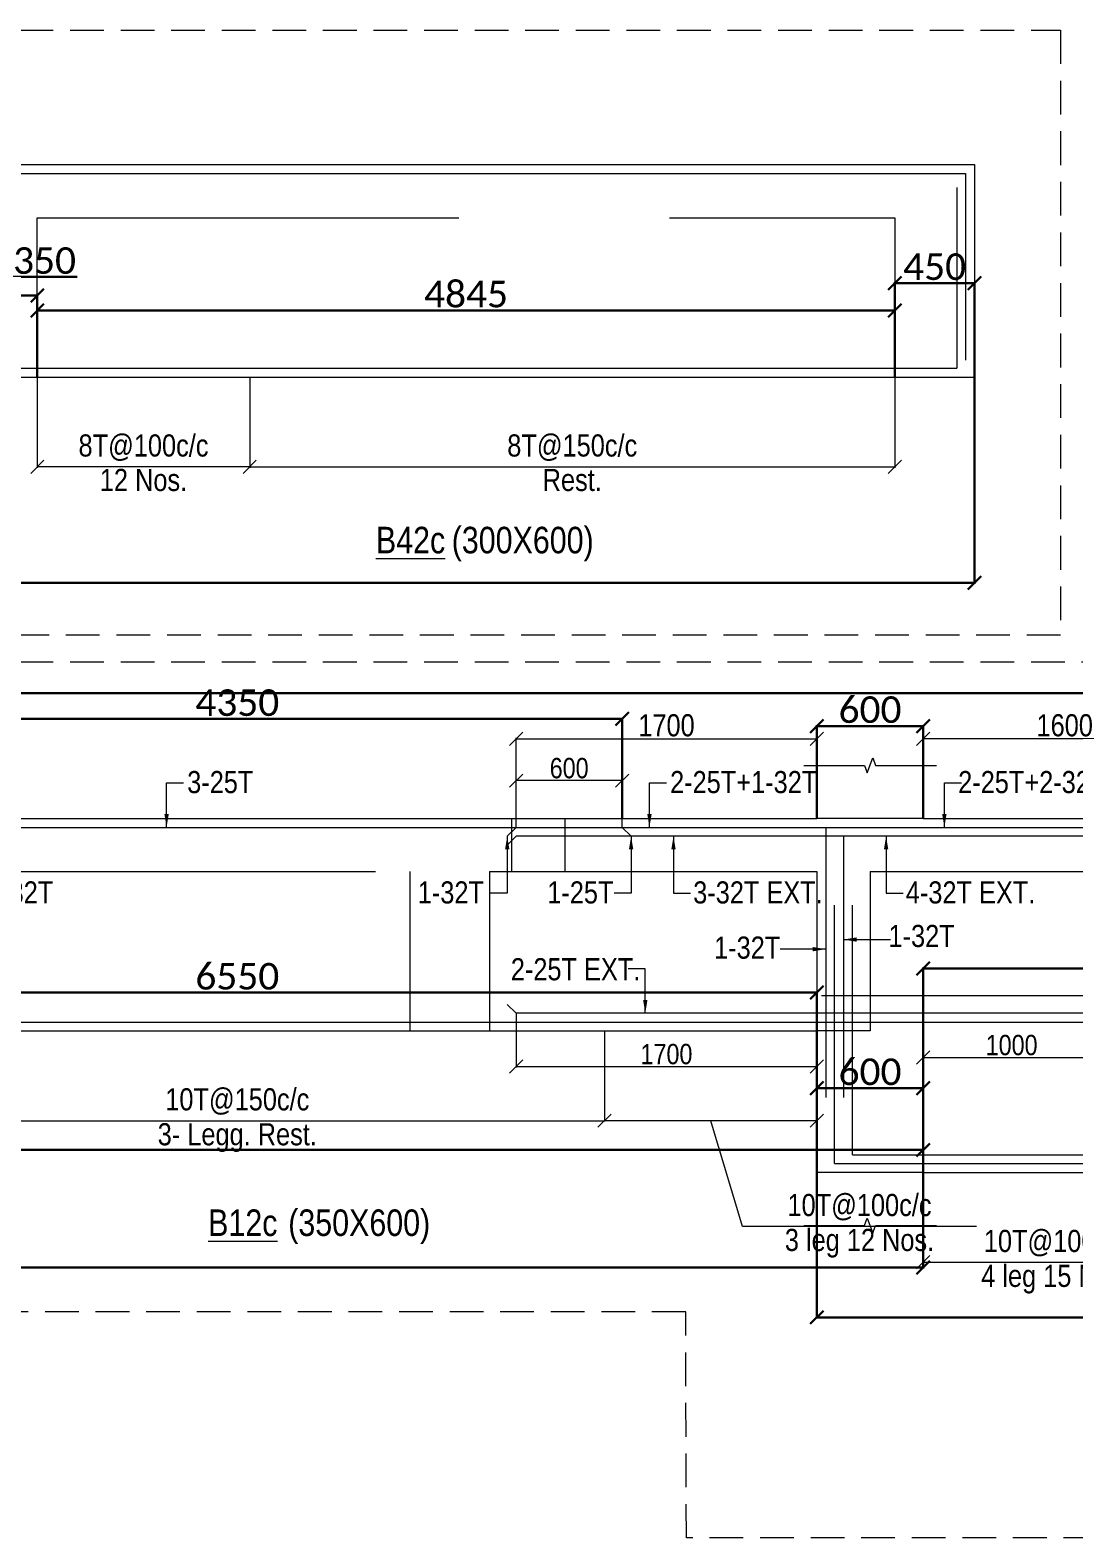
# Model space of a CAD drawing. Header units: millimetres. Extents: x 1112055 to 3390982, y -148532 to 766891.
# Drawn here: x 2936951 to 2948745, y -4607 to 12429 of the extents above; entities that cross this region are included whole.
import ezdxf
from ezdxf.enums import TextEntityAlignment as Align

# ---------------------------------------------------------------- set-up
doc = ezdxf.new("R2010")
doc.units = ezdxf.units.MM
doc.header["$PDMODE"] = 35
doc.header["$PDSIZE"] = -25
doc.linetypes.add('Hidden', pattern=[9.525, 6.35, -3.175])
for name, color, linetype, lineweight in [('B BEAM', 148, 'Continuous', 13), ('B BEAM IN LINE', 250, 'Continuous', 0), ('B STEEL', 34, 'Continuous', 15), ('B STEEL DIM', 216, 'Continuous', 13), ('B STEEL TEXT', 7, 'Continuous', 15), ('B STIRRUPS', 139, 'Continuous', 13), ('B-BEAM DOT', 251, 'Hidden', 9), ('B-BEAM NO', 215, 'Continuous', 18), ('B-COL', 1, 'Continuous', 35)]:
    doc.layers.add(name, color=color, linetype=linetype, lineweight=lineweight)
doc.styles.add('Cali', font='calibri.ttf')
doc.styles.add('SWINC', font='swissc.ttf')
doc.dimstyles.new('BHOOMI', dxfattribs={"dimtxt": 230, "dimasz": 150, "dimexe": 10, "dimexo": 0, "dimgap": 25, "dimtad": 1, "dimdec": 0, "dimzin": 0, "dimdsep": 46, "dimtxsty": 'SWINC', "dimblk": 'OBLIQUE', "dimcen": 0.09, "dimclrd": 250, "dimclre": 250, "dimclrt": 256, "dimaunit": 1, "dimadec": 3, "dimazin": 0, "dimtfac": 1, "dimtdec": 0, "dimtofl": 0, "dimtmove": 1, "dimatfit": 3, "dimfxl": 100, "dimtolj": 1, "dimtzin": 0, "dimlwd": 9, "dimlwe": 5, "dimarcsym": 0})

# ---------------------------------------------------------------- blocks, each defined once
blk = doc.blocks.new('_Oblique')
at = {"color": 0, "linetype": 'ByBlock', "lineweight": -2}
blk.add_line((-0.5, -0.5), (0.5, 0.5), dxfattribs=at)
blk = doc.blocks.new('*D6183')
at = {"layer": 'B STIRRUPS', "color": 250, "lineweight": 0, "transparency": 16777216}
for p, q in [((2937032, 8509), (2937032, 7485)), ((2939432, 8509), (2939432, 7485)), ((2939432, 7495), (2937032, 7495))]:
    blk.add_line(p, q, dxfattribs=at)
at = {"layer": 'Defpoints', "color": 0, "lineweight": 40, "transparency": 16777216}
for p in [(2937032, 8509), (2939432, 8509), (2937032, 7495)]:
    blk.add_point(p, dxfattribs=at)
at = {"layer": 'B STIRRUPS', "color": 250, "lineweight": 0, "transparency": 16777216, "xscale": 150, "yscale": 150, "zscale": 150}
for p, rotation in [((2937032, 7495), 180.0000497456551), ((2939432, 7495), 4.97456550997683e-05)]:
    blk.add_blockref('_Oblique', p, dxfattribs=dict(at, rotation=rotation))
at = {"layer": 'B STIRRUPS', "transparency": 16777216, "char_height": 250, "attachment_point": 5, "rotation": 0, "style": 'SWINC'}
for s, insert in [('\\A1;8T@100c/c', (2938232, 7711)), ('12 Nos.', (2938232, 7345))]:
    blk.add_mtext(s, dxfattribs=dict(at, insert=insert))
blk = doc.blocks.new('*D6184')
at = {"layer": 'B STIRRUPS', "color": 250, "lineweight": 0, "transparency": 16777216}
for p, q in [((2939432, 8509), (2939432, 7485)), ((2946722, 8509), (2946722, 7485)), ((2939432, 7495), (2946722, 7495))]:
    blk.add_line(p, q, dxfattribs=at)
at = {"layer": 'Defpoints', "color": 0, "lineweight": 40, "transparency": 16777216}
for p in [(2939432, 8509), (2946722, 8509), (2946722, 7495)]:
    blk.add_point(p, dxfattribs=at)
at = {"layer": 'B STIRRUPS', "color": 250, "lineweight": 0, "transparency": 16777216, "xscale": 150, "yscale": 150, "zscale": 150, "rotation": 180}
blk.add_blockref('_Oblique', (2939432, 7495), dxfattribs=at)
at = {"layer": 'B STIRRUPS', "color": 250, "lineweight": 0, "transparency": 16777216, "xscale": 150, "yscale": 150, "zscale": 150}
blk.add_blockref('_Oblique', (2946722, 7495), dxfattribs=at)
at = {"layer": 'B STIRRUPS', "transparency": 16777216, "char_height": 250, "attachment_point": 5, "style": 'SWINC'}
for s, insert in [('\\A1;8T@150c/c', (2943077, 7711)), ('Rest.', (2943077, 7345))]:
    blk.add_mtext(s, dxfattribs=dict(at, insert=insert))
blk = doc.blocks.new('*D6011')
at = {"layer": 'B STIRRUPS', "color": 250, "lineweight": 0, "transparency": 16777216}
for p, q in [((2935142, 1121), (2935142, 97)), ((2943442, 1121), (2943442, 97)), ((2935142, 107), (2943442, 107))]:
    blk.add_line(p, q, dxfattribs=at)
at = {"layer": 'Defpoints', "color": 0, "lineweight": 40, "transparency": 16777216}
for p in [(2935142, 1121), (2943442, 1121), (2943442, 107)]:
    blk.add_point(p, dxfattribs=at)
at = {"layer": 'B STIRRUPS', "color": 250, "lineweight": 0, "transparency": 16777216, "xscale": 150, "yscale": 150, "zscale": 150, "rotation": 180}
blk.add_blockref('_Oblique', (2935142, 107), dxfattribs=at)
at = {"layer": 'B STIRRUPS', "color": 250, "lineweight": 0, "transparency": 16777216, "xscale": 150, "yscale": 150, "zscale": 150}
blk.add_blockref('_Oblique', (2943442, 107), dxfattribs=at)
at = {"layer": 'B STIRRUPS', "transparency": 16777216, "char_height": 250, "attachment_point": 5, "style": 'SWINC'}
for s, insert in [('\\A1;10T@150c/c', (2939292, 323)), ('3- Legg. Rest.', (2939292, -84))]:
    blk.add_mtext(s, dxfattribs=dict(at, insert=insert))
blk = doc.blocks.new('*D6013')
at = {"layer": 'B STIRRUPS', "color": 250, "lineweight": 0, "transparency": 16777216}
for p, q in [((2943442, 1121), (2943442, 97)), ((2945842, 1121), (2945842, 97)), ((2945842, 107), (2943442, 107)), ((2945000, -1087), (2944642, 107)), ((2947645, -1087), (2945000, -1087))]:
    blk.add_line(p, q, dxfattribs=at)
at = {"layer": 'Defpoints', "color": 0, "lineweight": 40, "transparency": 16777216}
for p in [(2943442, 1121), (2945842, 1121), (2943442, 107)]:
    blk.add_point(p, dxfattribs=at)
at = {"layer": 'B STIRRUPS', "color": 250, "lineweight": 0, "transparency": 16777216, "xscale": 150, "yscale": 150, "zscale": 150, "rotation": 180}
blk.add_blockref('_Oblique', (2943442, 107), dxfattribs=at)
at = {"layer": 'B STIRRUPS', "color": 250, "lineweight": 0, "transparency": 16777216, "xscale": 150, "yscale": 150, "zscale": 150}
blk.add_blockref('_Oblique', (2945842, 107), dxfattribs=at)
at = {"layer": 'B STIRRUPS', "transparency": 16777216, "char_height": 250, "attachment_point": 5, "style": 'SWINC'}
for s, insert in [('\\A1;10T@100c/c', (2946323, -871)), ('3 leg 12 Nos.', (2946323, -1278))]:
    blk.add_mtext(s, dxfattribs=dict(at, insert=insert))
blk = doc.blocks.new('*D6015')
at = {"layer": 'B STIRRUPS', "color": 250, "lineweight": 0, "transparency": 16777216}
for p, q in [((2947042, -479), (2947042, -1503)), ((2950042, -479), (2950042, -1503)), ((2947042, -1493), (2950042, -1493))]:
    blk.add_line(p, q, dxfattribs=at)
at = {"layer": 'Defpoints', "color": 0, "lineweight": 40, "transparency": 16777216}
for p in [(2947042, -479), (2950042, -479), (2950042, -1493)]:
    blk.add_point(p, dxfattribs=at)
at = {"layer": 'B STIRRUPS', "color": 250, "lineweight": 0, "transparency": 16777216, "xscale": 150, "yscale": 150, "zscale": 150, "rotation": 180}
blk.add_blockref('_Oblique', (2947042, -1493), dxfattribs=at)
at = {"layer": 'B STIRRUPS', "color": 250, "lineweight": 0, "transparency": 16777216, "xscale": 150, "yscale": 150, "zscale": 150}
blk.add_blockref('_Oblique', (2950042, -1493), dxfattribs=at)
at = {"layer": 'B STIRRUPS', "transparency": 16777216, "char_height": 250, "attachment_point": 5, "style": 'SWINC'}
for s, insert in [('\\A1;10T@100c/c', (2948542, -1277)), ('4 leg 15 Nos.', (2948542, -1684))]:
    blk.add_mtext(s, dxfattribs=dict(at, insert=insert))
blk = doc.blocks.new('*D6029')
at = {"layer": 'B STEEL DIM', "lineweight": 5, "transparency": 16777216}
for p, q in [((2942442, 1321), (2942442, 708)), ((2945842, 1121), (2945842, 708))]:
    blk.add_line(p, q, dxfattribs=at)
at = {"layer": 'B STEEL DIM', "lineweight": 9, "transparency": 16777216}
blk.add_line((2942442, 718), (2945842, 718), dxfattribs=at)
at = {"layer": 'Defpoints', "color": 0, "lineweight": 40, "transparency": 16777216}
for p in [(2942442, 1321), (2945842, 1121), (2945842, 718)]:
    blk.add_point(p, dxfattribs=at)
at = {"layer": 'B STEEL DIM', "lineweight": 9, "transparency": 16777216, "xscale": 150, "yscale": 150, "zscale": 150, "rotation": 180}
blk.add_blockref('_Oblique', (2942442, 718), dxfattribs=at)
at = {"layer": 'B STEEL DIM', "lineweight": 9, "transparency": 16777216, "xscale": 150, "yscale": 150, "zscale": 150}
blk.add_blockref('_Oblique', (2945842, 718), dxfattribs=at)
at = {"layer": 'B STEEL DIM', "transparency": 16777216, "insert": (2944142, 858), "char_height": 230, "attachment_point": 5, "style": 'SWINC'}
blk.add_mtext('\\A1;1700', dxfattribs=at)
blk = doc.blocks.new('*D6030')
at = {"layer": 'B STEEL DIM', "lineweight": 5, "transparency": 16777216}
for p, q in [((2947042, 1221), (2947042, 810)), ((2949042, 1321), (2949042, 810))]:
    blk.add_line(p, q, dxfattribs=at)
at = {"layer": 'B STEEL DIM', "lineweight": 9, "transparency": 16777216}
blk.add_line((2947042, 820), (2949042, 820), dxfattribs=at)
at = {"layer": 'Defpoints', "color": 0, "lineweight": 40, "transparency": 16777216}
for p in [(2947042, 1221), (2949042, 1321), (2949042, 820)]:
    blk.add_point(p, dxfattribs=at)
at = {"layer": 'B STEEL DIM', "lineweight": 9, "transparency": 16777216, "xscale": 150, "yscale": 150, "zscale": 150, "rotation": 180}
blk.add_blockref('_Oblique', (2947042, 820), dxfattribs=at)
at = {"layer": 'B STEEL DIM', "lineweight": 9, "transparency": 16777216, "xscale": 150, "yscale": 150, "zscale": 150}
blk.add_blockref('_Oblique', (2949042, 820), dxfattribs=at)
at = {"layer": 'B STEEL DIM', "transparency": 16777216, "insert": (2948042, 960), "char_height": 230, "attachment_point": 5, "style": 'SWINC'}
blk.add_mtext('\\A1;1000', dxfattribs=at)
blk = doc.blocks.new('*D6031')
at = {"layer": 'B STEEL DIM', "lineweight": 5, "transparency": 16777216}
for p, q in [((2942442, 3521), (2942442, 4433)), ((2945842, 3521), (2945842, 4433))]:
    blk.add_line(p, q, dxfattribs=at)
at = {"layer": 'B STEEL DIM', "lineweight": 9, "transparency": 16777216}
blk.add_line((2942442, 4423), (2945842, 4423), dxfattribs=at)
at = {"layer": 'Defpoints', "color": 0, "lineweight": 40, "transparency": 16777216}
for p in [(2945842, 4423), (2942442, 3521), (2945842, 3521)]:
    blk.add_point(p, dxfattribs=at)
at = {"layer": 'B STEEL DIM', "lineweight": 9, "transparency": 16777216, "xscale": 150, "yscale": 150, "zscale": 150, "rotation": 180}
blk.add_blockref('_Oblique', (2942442, 4423), dxfattribs=at)
at = {"layer": 'B STEEL DIM', "lineweight": 9, "transparency": 16777216, "xscale": 150, "yscale": 150, "zscale": 150}
blk.add_blockref('_Oblique', (2945842, 4423), dxfattribs=at)
at = {"layer": 'B STEEL DIM', "transparency": 16777216, "insert": (2944142, 4573), "char_height": 250, "attachment_point": 5, "style": 'SWINC'}
blk.add_mtext('\\A1;1700', dxfattribs=at)
blk = doc.blocks.new('*D6032')
at = {"layer": 'B STEEL DIM', "lineweight": 5, "transparency": 16777216}
for p, q in [((2942442, 3421), (2942442, 3959)), ((2943642, 3421), (2943642, 3959))]:
    blk.add_line(p, q, dxfattribs=at)
at = {"layer": 'B STEEL DIM', "lineweight": 9, "transparency": 16777216}
blk.add_line((2943642, 3949), (2942442, 3949), dxfattribs=at)
at = {"layer": 'Defpoints', "color": 0, "lineweight": 40, "transparency": 16777216}
for p in [(2942442, 3949), (2942442, 3421), (2943642, 3421)]:
    blk.add_point(p, dxfattribs=at)
at = {"layer": 'B STEEL DIM', "lineweight": 9, "transparency": 16777216, "xscale": 150, "yscale": 150, "zscale": 150, "rotation": 180}
blk.add_blockref('_Oblique', (2942442, 3949), dxfattribs=at)
at = {"layer": 'B STEEL DIM', "lineweight": 9, "transparency": 16777216, "xscale": 150, "yscale": 150, "zscale": 150}
blk.add_blockref('_Oblique', (2943642, 3949), dxfattribs=at)
at = {"layer": 'B STEEL DIM', "transparency": 16777216, "insert": (2943042, 4089), "char_height": 230, "attachment_point": 5, "style": 'SWINC'}
blk.add_mtext('\\A1;600', dxfattribs=at)
blk = doc.blocks.new('*D6033')
at = {"layer": 'B STEEL DIM', "lineweight": 5, "transparency": 16777216}
for p, q in [((2947042, 3521), (2947042, 4433)), ((2950242, 3521), (2950242, 4433))]:
    blk.add_line(p, q, dxfattribs=at)
at = {"layer": 'B STEEL DIM', "lineweight": 9, "transparency": 16777216}
blk.add_line((2950242, 4423), (2947042, 4423), dxfattribs=at)
at = {"layer": 'Defpoints', "color": 0, "lineweight": 40, "transparency": 16777216}
for p in [(2947042, 4423), (2947042, 3521), (2950242, 3521)]:
    blk.add_point(p, dxfattribs=at)
at = {"layer": 'B STEEL DIM', "lineweight": 9, "transparency": 16777216, "xscale": 150, "yscale": 150, "zscale": 150, "rotation": 180}
blk.add_blockref('_Oblique', (2947042, 4423), dxfattribs=at)
at = {"layer": 'B STEEL DIM', "lineweight": 9, "transparency": 16777216, "xscale": 150, "yscale": 150, "zscale": 150}
blk.add_blockref('_Oblique', (2950242, 4423), dxfattribs=at)
at = {"layer": 'B STEEL DIM', "transparency": 16777216, "insert": (2948642, 4573), "char_height": 250, "attachment_point": 5, "style": 'SWINC'}
blk.add_mtext('\\A1;1600', dxfattribs=at)
blk = doc.blocks.new('*D6702')
at = {"layer": 'Defpoints', "color": 3, "linetype": 'Hidden', "lineweight": 30, "ltscale": 1000, "transparency": 16777216}
for p, q in [((2908442, 8509), (2908442, 6174)), ((2947622, 8509), (2947622, 6174))]:
    blk.add_line(p, q, dxfattribs=at)
at = {"layer": 'Defpoints', "color": 3, "lineweight": 30, "ltscale": 1000, "transparency": 16777216}
blk.add_line((2908442, 6184), (2947622, 6184), dxfattribs=at)
at = {"layer": 'Defpoints', "color": 0, "lineweight": 40, "transparency": 16777216}
for p in [(2908442, 8509), (2947622, 8509), (2947622, 6184)]:
    blk.add_point(p, dxfattribs=at)
at = {"layer": 'Defpoints', "color": 3, "lineweight": 30, "transparency": 16777216, "xscale": 150, "yscale": 150, "zscale": 150, "rotation": 180}
blk.add_blockref('_Oblique', (2908442, 6184), dxfattribs=at)
at = {"layer": 'Defpoints', "color": 3, "lineweight": 30, "transparency": 16777216, "xscale": 150, "yscale": 150, "zscale": 150}
blk.add_blockref('_Oblique', (2947622, 6184), dxfattribs=at)
at = {"layer": 'Defpoints', "color": 3, "lineweight": 50, "transparency": 16777216, "insert": (2928032, 6367), "char_height": 300, "attachment_point": 5, "style": 'Cali'}
blk.add_mtext('\\A1;19590', dxfattribs=at)
blk = doc.blocks.new('*D6705')
at = {"layer": 'Defpoints', "color": 3, "linetype": 'Hidden', "lineweight": 30, "ltscale": 1000, "transparency": 16777216}
for p, q in [((2937032, 8509), (2937032, 9272)), ((2946722, 8509), (2946722, 9272))]:
    blk.add_line(p, q, dxfattribs=at)
at = {"layer": 'Defpoints', "color": 3, "lineweight": 30, "ltscale": 1000, "transparency": 16777216}
blk.add_line((2937032, 9262), (2946722, 9262), dxfattribs=at)
at = {"layer": 'Defpoints', "color": 0, "lineweight": 40, "transparency": 16777216}
for p in [(2946722, 9262), (2937032, 8509), (2946722, 8509)]:
    blk.add_point(p, dxfattribs=at)
at = {"layer": 'Defpoints', "color": 3, "lineweight": 30, "transparency": 16777216, "xscale": 150, "yscale": 150, "zscale": 150, "rotation": 180}
blk.add_blockref('_Oblique', (2937032, 9262), dxfattribs=at)
at = {"layer": 'Defpoints', "color": 3, "lineweight": 30, "transparency": 16777216, "xscale": 150, "yscale": 150, "zscale": 150}
blk.add_blockref('_Oblique', (2946722, 9262), dxfattribs=at)
at = {"layer": 'Defpoints', "color": 3, "lineweight": 50, "transparency": 16777216, "insert": (2941877, 9445), "char_height": 300, "attachment_point": 5, "style": 'Cali'}
blk.add_mtext('\\A1;4845', dxfattribs=at)
blk = doc.blocks.new('*D6706')
at = {"layer": 'Defpoints', "color": 3, "linetype": 'Hidden', "lineweight": 30, "ltscale": 1000, "transparency": 16777216}
for p, q in [((2946722, 8509), (2946722, 9581)), ((2947622, 8509), (2947622, 9581))]:
    blk.add_line(p, q, dxfattribs=at)
at = {"layer": 'Defpoints', "color": 3, "lineweight": 30, "ltscale": 1000, "transparency": 16777216}
blk.add_line((2946722, 9571), (2947622, 9571), dxfattribs=at)
at = {"layer": 'Defpoints', "color": 0, "lineweight": 40, "transparency": 16777216}
for p in [(2947622, 9571), (2946722, 8509), (2947622, 8509)]:
    blk.add_point(p, dxfattribs=at)
at = {"layer": 'Defpoints', "color": 3, "lineweight": 30, "transparency": 16777216, "xscale": 150, "yscale": 150, "zscale": 150, "rotation": 180}
blk.add_blockref('_Oblique', (2946722, 9571), dxfattribs=at)
at = {"layer": 'Defpoints', "color": 3, "lineweight": 30, "transparency": 16777216, "xscale": 150, "yscale": 150, "zscale": 150}
blk.add_blockref('_Oblique', (2947622, 9571), dxfattribs=at)
at = {"layer": 'Defpoints', "color": 3, "lineweight": 50, "transparency": 16777216, "insert": (2947172, 9755), "char_height": 300, "attachment_point": 5, "style": 'Cali'}
blk.add_mtext('\\A1;450', dxfattribs=at)
blk = doc.blocks.new('*D6707')
at = {"layer": 'Defpoints', "color": 3, "lineweight": 30, "ltscale": 1000, "transparency": 16777216}
for p, q in [((2936744, 9640), (2936682, 9432)), ((2937483, 9640), (2936744, 9640)), ((2936332, 9432), (2937032, 9432))]:
    blk.add_line(p, q, dxfattribs=at)
at = {"layer": 'Defpoints', "color": 3, "linetype": 'Hidden', "lineweight": 30, "ltscale": 1000, "transparency": 16777216}
for p, q in [((2936332, 8509), (2936332, 9442)), ((2937032, 8509), (2937032, 9442))]:
    blk.add_line(p, q, dxfattribs=at)
at = {"layer": 'Defpoints', "color": 0, "lineweight": 40, "transparency": 16777216}
for p in [(2937032, 9432), (2936332, 8509), (2937032, 8509)]:
    blk.add_point(p, dxfattribs=at)
at = {"layer": 'Defpoints', "color": 3, "lineweight": 30, "transparency": 16777216, "xscale": 150, "yscale": 150, "zscale": 150, "rotation": 180}
blk.add_blockref('_Oblique', (2936332, 9432), dxfattribs=at)
at = {"layer": 'Defpoints', "color": 3, "lineweight": 30, "transparency": 16777216, "xscale": 150, "yscale": 150, "zscale": 150}
blk.add_blockref('_Oblique', (2937032, 9432), dxfattribs=at)
at = {"layer": 'Defpoints', "color": 3, "lineweight": 50, "transparency": 16777216, "insert": (2937114, 9824), "char_height": 300, "attachment_point": 5, "style": 'Cali'}
blk.add_mtext('\\A1;350', dxfattribs=at)
blk = doc.blocks.new('*D6744')
at = {"layer": 'Defpoints', "color": 3, "linetype": 'Hidden', "lineweight": 30, "ltscale": 1000, "transparency": 16777216}
for p, q in [((2908442, 1121), (2908442, -234)), ((2947042, 1121), (2947042, -234))]:
    blk.add_line(p, q, dxfattribs=at)
at = {"layer": 'Defpoints', "color": 3, "lineweight": 30, "ltscale": 1000, "transparency": 16777216}
blk.add_line((2908442, -224), (2947042, -224), dxfattribs=at)
at = {"layer": 'Defpoints', "color": 0, "lineweight": 40, "transparency": 16777216}
for p in [(2908442, 1121), (2947042, 1121), (2947042, -224)]:
    blk.add_point(p, dxfattribs=at)
at = {"layer": 'Defpoints', "color": 3, "lineweight": 30, "transparency": 16777216, "xscale": 150, "yscale": 150, "zscale": 150, "rotation": 180}
blk.add_blockref('_Oblique', (2908442, -224), dxfattribs=at)
at = {"layer": 'Defpoints', "color": 3, "lineweight": 30, "transparency": 16777216, "xscale": 150, "yscale": 150, "zscale": 150}
blk.add_blockref('_Oblique', (2947042, -224), dxfattribs=at)
at = {"layer": 'Defpoints', "color": 3, "lineweight": 50, "transparency": 16777216, "insert": (2927742, -40), "char_height": 300, "attachment_point": 5, "style": 'Cali'}
blk.add_mtext('\\A1;19300', dxfattribs=at)
blk = doc.blocks.new('*D6745')
at = {"layer": 'Defpoints', "color": 3, "linetype": 'Hidden', "lineweight": 30, "ltscale": 1000, "transparency": 16777216}
for p, q in [((2914542, 1121), (2914542, -1562)), ((2947042, 1121), (2947042, -1562))]:
    blk.add_line(p, q, dxfattribs=at)
at = {"layer": 'Defpoints', "color": 3, "lineweight": 30, "ltscale": 1000, "transparency": 16777216}
blk.add_line((2914542, -1552), (2947042, -1552), dxfattribs=at)
at = {"layer": 'Defpoints', "color": 0, "lineweight": 40, "transparency": 16777216}
for p in [(2914542, 1121), (2947042, 1121), (2947042, -1552)]:
    blk.add_point(p, dxfattribs=at)
at = {"layer": 'Defpoints', "color": 3, "lineweight": 30, "transparency": 16777216, "xscale": 150, "yscale": 150, "zscale": 150, "rotation": 180}
blk.add_blockref('_Oblique', (2914542, -1552), dxfattribs=at)
at = {"layer": 'Defpoints', "color": 3, "lineweight": 30, "transparency": 16777216, "xscale": 150, "yscale": 150, "zscale": 150}
blk.add_blockref('_Oblique', (2947042, -1552), dxfattribs=at)
at = {"layer": 'Defpoints', "color": 3, "lineweight": 50, "transparency": 16777216, "insert": (2930792, -1368), "char_height": 300, "attachment_point": 5, "style": 'Cali'}
blk.add_mtext('\\A1;16250', dxfattribs=at)
blk = doc.blocks.new('*D6750')
at = {"layer": 'Defpoints', "color": 3, "linetype": 'Hidden', "lineweight": 30, "ltscale": 1000, "transparency": 16777216}
for p, q in [((2932742, 1121), (2932742, 1564)), ((2945842, -224), (2945842, 1564))]:
    blk.add_line(p, q, dxfattribs=at)
at = {"layer": 'Defpoints', "color": 3, "lineweight": 30, "ltscale": 1000, "transparency": 16777216}
blk.add_line((2932742, 1554), (2945842, 1554), dxfattribs=at)
at = {"layer": 'Defpoints', "color": 0, "lineweight": 40, "transparency": 16777216}
for p in [(2945842, 1554), (2932742, 1121), (2945842, -224)]:
    blk.add_point(p, dxfattribs=at)
at = {"layer": 'Defpoints', "color": 3, "lineweight": 30, "transparency": 16777216, "xscale": 150, "yscale": 150, "zscale": 150, "rotation": 180}
blk.add_blockref('_Oblique', (2932742, 1554), dxfattribs=at)
at = {"layer": 'Defpoints', "color": 3, "lineweight": 30, "transparency": 16777216, "xscale": 150, "yscale": 150, "zscale": 150}
blk.add_blockref('_Oblique', (2945842, 1554), dxfattribs=at)
at = {"layer": 'Defpoints', "color": 3, "lineweight": 50, "transparency": 16777216, "insert": (2939292, 1737), "char_height": 300, "attachment_point": 5, "style": 'Cali'}
blk.add_mtext('\\A1;6550', dxfattribs=at)
blk = doc.blocks.new('*D6751')
at = {"layer": 'Defpoints', "color": 3, "linetype": 'Hidden', "lineweight": 30, "ltscale": 1000, "transparency": 16777216}
for p, q in [((2959642, 121), (2959642, -2125)), ((2945842, -479), (2945842, -2125))]:
    blk.add_line(p, q, dxfattribs=at)
at = {"layer": 'Defpoints', "color": 3, "lineweight": 30, "ltscale": 1000, "transparency": 16777216}
blk.add_line((2945842, -2115), (2959642, -2115), dxfattribs=at)
at = {"layer": 'Defpoints', "color": 0, "lineweight": 40, "transparency": 16777216}
for p in [(2959642, 121), (2945842, -479), (2959642, -2115)]:
    blk.add_point(p, dxfattribs=at)
at = {"layer": 'Defpoints', "color": 3, "lineweight": 30, "transparency": 16777216, "xscale": 150, "yscale": 150, "zscale": 150, "rotation": 180}
blk.add_blockref('_Oblique', (2945842, -2115), dxfattribs=at)
at = {"layer": 'Defpoints', "color": 3, "lineweight": 30, "transparency": 16777216, "xscale": 150, "yscale": 150, "zscale": 150}
blk.add_blockref('_Oblique', (2959642, -2115), dxfattribs=at)
at = {"layer": 'Defpoints', "color": 3, "lineweight": 50, "transparency": 16777216, "insert": (2952742, -1931), "char_height": 300, "attachment_point": 5, "style": 'Cali'}
blk.add_mtext('\\A1;6900', dxfattribs=at)
blk = doc.blocks.new('*D6752')
at = {"layer": 'Defpoints', "color": 3, "linetype": 'Hidden', "lineweight": 30, "ltscale": 1000, "transparency": 16777216}
for p, q in [((2945842, -479), (2945842, 485)), ((2947042, -479), (2947042, 485))]:
    blk.add_line(p, q, dxfattribs=at)
at = {"layer": 'Defpoints', "color": 3, "lineweight": 30, "ltscale": 1000, "transparency": 16777216}
blk.add_line((2945842, 475), (2947042, 475), dxfattribs=at)
at = {"layer": 'Defpoints', "color": 0, "lineweight": 40, "transparency": 16777216}
for p in [(2947042, 475), (2945842, -479), (2947042, -479)]:
    blk.add_point(p, dxfattribs=at)
at = {"layer": 'Defpoints', "color": 3, "lineweight": 30, "transparency": 16777216, "xscale": 150, "yscale": 150, "zscale": 150, "rotation": 180}
blk.add_blockref('_Oblique', (2945842, 475), dxfattribs=at)
at = {"layer": 'Defpoints', "color": 3, "lineweight": 30, "transparency": 16777216, "xscale": 150, "yscale": 150, "zscale": 150}
blk.add_blockref('_Oblique', (2947042, 475), dxfattribs=at)
at = {"layer": 'Defpoints', "color": 3, "lineweight": 50, "transparency": 16777216, "insert": (2946442, 658), "char_height": 300, "attachment_point": 5, "style": 'Cali'}
blk.add_mtext('\\A1;600', dxfattribs=at)
blk = doc.blocks.new('*D6755')
at = {"layer": 'Defpoints', "color": 3, "linetype": 'Hidden', "lineweight": 30, "ltscale": 1000, "transparency": 16777216}
for p, q in [((2908442, 3521), (2908442, 4947)), ((2959642, 3521), (2959642, 4947))]:
    blk.add_line(p, q, dxfattribs=at)
at = {"layer": 'Defpoints', "color": 3, "lineweight": 30, "ltscale": 1000, "transparency": 16777216}
blk.add_line((2959642, 4937), (2908442, 4937), dxfattribs=at)
at = {"layer": 'Defpoints', "color": 0, "lineweight": 40, "transparency": 16777216}
for p in [(2908442, 4937), (2908442, 3521), (2959642, 3521)]:
    blk.add_point(p, dxfattribs=at)
at = {"layer": 'Defpoints', "color": 3, "lineweight": 30, "transparency": 16777216, "xscale": 150, "yscale": 150, "zscale": 150, "rotation": 180}
blk.add_blockref('_Oblique', (2908442, 4937), dxfattribs=at)
at = {"layer": 'Defpoints', "color": 3, "lineweight": 30, "transparency": 16777216, "xscale": 150, "yscale": 150, "zscale": 150}
blk.add_blockref('_Oblique', (2959642, 4937), dxfattribs=at)
at = {"layer": 'Defpoints', "color": 3, "lineweight": 50, "transparency": 16777216, "insert": (2934042, 5121), "char_height": 300, "attachment_point": 5, "style": 'Cali'}
blk.add_mtext('\\A1;25600', dxfattribs=at)
blk = doc.blocks.new('*D6760')
at = {"layer": 'Defpoints', "color": 3, "linetype": 'Hidden', "lineweight": 30, "ltscale": 1000, "transparency": 16777216}
for p, q in [((2934942, 3521), (2934942, 4656)), ((2943642, 3521), (2943642, 4656))]:
    blk.add_line(p, q, dxfattribs=at)
at = {"layer": 'Defpoints', "color": 3, "lineweight": 30, "ltscale": 1000, "transparency": 16777216}
blk.add_line((2934942, 4646), (2943642, 4646), dxfattribs=at)
at = {"layer": 'Defpoints', "color": 0, "lineweight": 40, "transparency": 16777216}
for p in [(2943642, 4646), (2934942, 3521), (2943642, 3521)]:
    blk.add_point(p, dxfattribs=at)
at = {"layer": 'Defpoints', "color": 3, "lineweight": 30, "transparency": 16777216, "xscale": 150, "yscale": 150, "zscale": 150, "rotation": 180}
blk.add_blockref('_Oblique', (2934942, 4646), dxfattribs=at)
at = {"layer": 'Defpoints', "color": 3, "lineweight": 30, "transparency": 16777216, "xscale": 150, "yscale": 150, "zscale": 150}
blk.add_blockref('_Oblique', (2943642, 4646), dxfattribs=at)
at = {"layer": 'Defpoints', "color": 3, "lineweight": 50, "transparency": 16777216, "insert": (2939292, 4829), "char_height": 300, "attachment_point": 5, "style": 'Cali'}
blk.add_mtext('\\A1;4350', dxfattribs=at)
blk = doc.blocks.new('*D6761')
at = {"layer": 'Defpoints', "color": 3, "linetype": 'Hidden', "lineweight": 30, "ltscale": 1000, "transparency": 16777216}
for p, q in [((2945842, 3521), (2945842, 4576)), ((2947042, 3521), (2947042, 4576))]:
    blk.add_line(p, q, dxfattribs=at)
at = {"layer": 'Defpoints', "color": 3, "lineweight": 30, "ltscale": 1000, "transparency": 16777216}
blk.add_line((2945842, 4566), (2947042, 4566), dxfattribs=at)
at = {"layer": 'Defpoints', "color": 0, "lineweight": 40, "transparency": 16777216}
for p in [(2947042, 4566), (2945842, 3521), (2947042, 3521)]:
    blk.add_point(p, dxfattribs=at)
at = {"layer": 'Defpoints', "color": 3, "lineweight": 30, "transparency": 16777216, "xscale": 150, "yscale": 150, "zscale": 150, "rotation": 180}
blk.add_blockref('_Oblique', (2945842, 4566), dxfattribs=at)
at = {"layer": 'Defpoints', "color": 3, "lineweight": 30, "transparency": 16777216, "xscale": 150, "yscale": 150, "zscale": 150}
blk.add_blockref('_Oblique', (2947042, 4566), dxfattribs=at)
at = {"layer": 'Defpoints', "color": 3, "lineweight": 50, "transparency": 16777216, "insert": (2946442, 4750), "char_height": 300, "attachment_point": 5, "style": 'Cali'}
blk.add_mtext('\\A1;600', dxfattribs=at)
blk = doc.blocks.new('*D6363')
at = {"layer": 'Defpoints', "color": 3, "linetype": 'Hidden', "lineweight": 30, "ltscale": 1000, "transparency": 16777216}
for p, q in [((2947042, -550), (2947042, 1836)), ((2958442, -550), (2958442, 1836))]:
    blk.add_line(p, q, dxfattribs=at)
at = {"layer": 'Defpoints', "color": 3, "lineweight": 30, "ltscale": 1000, "transparency": 16777216}
blk.add_line((2958442, 1826), (2947042, 1826), dxfattribs=at)
at = {"layer": 'Defpoints', "color": 0, "lineweight": 40, "transparency": 16777216}
for p in [(2947042, 1826), (2947042, -550), (2958442, -550)]:
    blk.add_point(p, dxfattribs=at)
at = {"layer": 'Defpoints', "color": 3, "lineweight": 30, "transparency": 16777216, "xscale": 150, "yscale": 150, "zscale": 150, "rotation": 180}
blk.add_blockref('_Oblique', (2947042, 1826), dxfattribs=at)
at = {"layer": 'Defpoints', "color": 3, "lineweight": 30, "transparency": 16777216, "xscale": 150, "yscale": 150, "zscale": 150}
blk.add_blockref('_Oblique', (2958442, 1826), dxfattribs=at)
at = {"layer": 'Defpoints', "color": 3, "lineweight": 50, "transparency": 16777216, "insert": (2952742, 2010), "char_height": 300, "attachment_point": 5, "style": 'Cali'}
blk.add_mtext('\\A1;5700', dxfattribs=at)

msp = doc.modelspace()

# ---------------------------------------------------------------- linework, layer by layer
at = {"layer": 'B BEAM', "ltscale": 25}
for p, q in [((2908442, 10909.2, 0), (2947621.9, 10909.2, 0)), ((2947621.9, 10909.2, 0), (2947621.9, 8509.2, 0)), ((2908442, 8509.2, 0), (2947621.9, 8509.2, 0)), ((2932742, 3521.4, 0), (2945842, 3521.4, 0)), ((2947042, 3521.4, 0), (2958441.8, 3521.4, 0)), ((2932742, 1121.4, 0), (2945842, 1121.4, 0)), ((2945842, -478.6, 0), (2945842, 1121.4, 0)), ((2947042, -478.6, 0), (2958441.8, -478.6, 0))]:
    msp.add_line(p, q, dxfattribs=at)
at = {"layer": 'B BEAM IN LINE', "color": 250, "linetype": 'Hidden', "lineweight": 0, "ltscale": 60, "elevation": 0}
for points in [[(2906541.5, 12428.9), (2948595.1, 12428.9), (2948595.1, 5591.7), (2906541.5, 5591.7)], [(2906541.5, -2053), (2906541.5, 5291.7), (2976442, 5291.7), (2976442, -4606.6), (2944366.5, -4606.6), (2944358.9, -2053)]]:
    msp.add_lwpolyline(points, close=True, dxfattribs=at)
at = {"layer": 'B STEEL', "color": 34, "lineweight": 9, "ltscale": 25}
for p, q in [((2908542, 10809.2, 0), (2947521.9, 10809.2, 0)), ((2947521.9, 10809.2, 0), (2947521.9, 8699.8, 0)), ((2947421.9, 10650.6, 0), (2947421.9, 8609.2, 0)), ((2908642, 8609.2, 0), (2947421.9, 8609.2, 0)), ((2908542, 3421.4, 0), (2959541.8, 3421.4, 0)), ((2942442, 3421.4, 0), (2942342, 3321.4, 0)), ((2943642, 3421.4, 0), (2943742, 3321.4, 0)), ((2945942, 3421.4, 0), (2945942, 369.2, 0)), ((2942442, 3321.4, 0), (2942342, 3221.4, 0)), ((2950142, 3321.4, 0), (2942442, 3321.4, 0)), ((2946141.9, 3321.4, 0), (2946141.9, 369.2, 0)), ((2946042, -378.6, 0), (2946042, 2542.2, 0)), ((2946242, -278.6, 0), (2946242, 2542.2, 0)), ((2942442, 1321.4, 0), (2942342, 1421.4, 0)), ((2945893.6, 1521.4, 0), (2959541.8, 1521.4, 0)), ((2908642, 1221.4, 0), (2949042, 1221.4, 0)), ((2949042, 1321.4, 0), (2942442, 1321.4, 0)), ((2946242, -278.6, 0), (2962863.3, -278.6, 0)), ((2946042, -378.6, 0), (2962863.3, -378.6, 0))]:
    msp.add_line(p, q, dxfattribs=at)
at = {"layer": 'B-BEAM DOT', "linetype": 'Hidden', "ltscale": 750}
for p, q in [((2937031.9, 8509.2, 0), (2937031.9, 10309.2, 0)), ((2937031.9, 10309.2, 0), (2946721.9, 10309.2, 0)), ((2946721.9, 10309.2, 0), (2946721.9, 8509.2, 0)), ((2942392, 3521.4, 0), (2942392, 2921.4, 0)), ((2942992, 3521.4, 0), (2942992, 2921.4, 0)), ((2947042, 3521.4, 0), (2945842, 3521.4, 0)), ((2936092, 2921.4, 0), (2941241.9, 2921.4, 0)), ((2941241.9, 2921.4, 0), (2941241.9, 1121.4, 0)), ((2942141.9, 2921.4, 0), (2945842, 2921.4, 0)), ((2942141.9, 2921.4, 0), (2942141.9, 1121.4, 0)), ((2945842, 2921.4, 0), (2945842, 1121.4, 0)), ((2946442, 2921.4, 0), (2950142, 2921.4, 0)), ((2946442, 2921.4, 0), (2946442, 1121.4, 0)), ((2946442, 1121.4, 0), (2945842, 1121.4, 0)), ((2947042, -478.6, 0), (2945842, -478.6, 0))]:
    msp.add_line(p, q, dxfattribs=at)
at = {"layer": 'B-COL', "lineweight": 15, "ltscale": 25}
for p, q in [((2945842, 3521.4, 0), (2945842, 4121.4, 0)), ((2947042, 3521.4, 0), (2947042, 4121.4, 0)), ((2945842, -478.6, 0), (2945842, -1078.6, 0)), ((2947042, -478.6, 0), (2947042, -1078.6, 0))]:
    msp.add_line(p, q, dxfattribs=at)
at = {"layer": 'B-COL', "lineweight": 15, "ltscale": 25, "elevation": 0}
for points in [[(2945692, 4121.4), (2946379.5, 4121.4), (2946410.7, 4035.5), (2946473.2, 4207.2), (2946504.5, 4121.4), (2947192, 4121.4)], [(2945692, -1078.6), (2946379.5, -1078.6), (2946410.7, -992.8), (2946473.2, -1164.5), (2946504.5, -1078.6), (2947192, -1078.6)]]:
    msp.add_lwpolyline(points, dxfattribs=at)

# ---------------------------------------------------------------- texts
at = {"layer": 'B STEEL TEXT', "style": 'SWINC'}
for s, p in [('3-25T', (2938725.8, 3807.8, 0)), ('2-25T+1-32T', (2944182.4, 3807.8, 0)), ('2-25T+2-32T', (2947438, 3807.8, 0)), ('1-32T', (2936464.5, 2561.1, 0)), ('1-32T', (2941331, 2561.1, 0)), ('1-25T', (2942794.6, 2561.1, 0)), ('3-32T EXT.', (2944443.6, 2561.1, 0)), ('4-32T EXT.', (2946846, 2561.1, 0)), ('1-32T', (2946650.8, 2069.3, 0)), ('1-32T', (2944679.7, 1937.7, 0)), ('2-25T EXT.', (2942382.7, 1693.3, 0))]:
    msp.add_text(s, height=250, dxfattribs=at).set_placement(p)
at = {"layer": 'B-BEAM NO', "ltscale": 25, "style": 'SWINC'}
for s, p in [('%%UB42c', (2941249.8, 6517.3, 0)), ('(300X600)', (2942517.1, 6517.3, 0)), ('%%UB12c', (2939354, -1195.9, 0)), ('(350X600)', (2940669.7, -1195.9, 0))]:
    msp.add_text(s, height=300, dxfattribs=at).set_placement(p, align=Align.CENTER)

# ---------------------------------------------------------------- dimensions: what is measured, and where the dimension line sits
at = {"layer": 'B STEEL DIM'}
for base, p1, p2, override, picture, middle in [((2945842, 4423.2, 0), (2942442, 3521.4, 0), (2945842, 3521.4, 0), {"dimscale": 1, "dimtxt": 250, "dimlfac": 0.5, "dimtxsty": 'SWINC', "dimblk1": 'Oblique', "dimblk2": 'Oblique', "dimsah": 1, "dimclrd": 256, "dimclre": 256, "dimclrt": 256}, '*D6031', (2944142, 4573.2, 0)), ((2942442, 3949.2, 0), (2943642, 3421.4, 0), (2942442, 3421.4, 0), {"dimlfac": 0.5, "dimblk1": 'Oblique', "dimblk2": 'Oblique', "dimsah": 1, "dimclrd": 256, "dimclre": 256}, '*D6032', (2943042, 4089.2, 0))]:
    dim = msp.add_linear_dim(base=base, p1=p1, p2=p2, angle=180, dimstyle='BHOOMI', override=override, dxfattribs=at)
    dim.commit()
    dim.dimension.update_dxf_attribs({"geometry": picture, "text_midpoint": middle})
for base, p1, p2, override, picture, middle in [((2947042, 4423.2, 0), (2950242, 3521.4, 0), (2947042, 3521.4, 0), {"dimscale": 1, "dimtxt": 250, "dimlfac": 0.5, "dimtxsty": 'SWINC', "dimblk1": 'Oblique', "dimblk2": 'Oblique', "dimsah": 1, "dimclrd": 256, "dimclre": 256, "dimclrt": 256}, '*D6033', (2948642, 4573.2, 0)), ((2945842, 718.1, 0), (2942442, 1321.4, 0), (2945842, 1121.4, 0), {"dimlfac": 0.5, "dimblk1": 'Oblique', "dimblk2": 'Oblique', "dimsah": 1, "dimclrd": 256, "dimclre": 256}, '*D6029', (2944142, 858.1, 0)), ((2949042, 819.5, 0), (2947042, 1221.4, 0), (2949042, 1321.4, 0), {"dimlfac": 0.5, "dimblk1": 'Oblique', "dimblk2": 'Oblique', "dimsah": 1, "dimclrd": 256, "dimclre": 256}, '*D6030', (2948042, 959.5, 0))]:
    dim = msp.add_linear_dim(base=base, p1=p1, p2=p2, dimstyle='BHOOMI', override=override, dxfattribs=at)
    dim.commit()
    dim.dimension.update_dxf_attribs({"geometry": picture, "text_midpoint": middle})
at = {"layer": 'B STIRRUPS'}
for base, p1, p2, angle, text, picture, middle in [((2937031.9, 7495.2), (2939431.9, 8509.2, 0), (2937031.9, 8509.2, 0), 0.00005, '8T@100c/c\\X12 Nos. ', '*D6183', (2938231.9, 7495.2)), ((2946721.9, 7495.2), (2939431.9, 8509.2), (2946721.9, 8509.2, 0), 180, '8T@150c/c\\XRest. ', '*D6184', (2943076.9, 7495.2)), ((2943442, 107.4), (2935142, 1121.4), (2943442, 1121.4, 0), 180, '10T@150c/c\\X3- Legg. Rest. ', '*D6011', (2939292, 107.4)), ((2950042, -1492.6), (2947042, -478.6, 0), (2950042, -478.6, 0), 180, '10T@100c/c\\X4 leg 15 Nos. ', '*D6015', (2948542, -1492.6))]:
    dim = msp.add_linear_dim(base=base, p1=p1, p2=p2, angle=angle, text=text, dimstyle='BHOOMI', override={"dimscale": 1, "dimtxt": 250, "dimgap": 25, "dimlfac": 0.5, "dimtxsty": 'SWINC', "dimblk1": 'Oblique', "dimblk2": 'Oblique', "dimsah": 1, "dimlwd": 0, "dimlwe": 0}, dxfattribs=at)
    dim.commit()
    dim.dimension.update_dxf_attribs({"geometry": picture, "text_midpoint": middle})
dim = msp.add_linear_dim(base=(2943442, 107.4), p1=(2945842, 1121.4, 0), p2=(2943442, 1121.4, 0), text='10T@100c/c\\X3 leg 12 Nos. ', dimstyle='BHOOMI', override={"dimscale": 1, "dimtxt": 250, "dimgap": 25, "dimlfac": 0.5, "dimtxsty": 'SWINC', "dimblk1": 'Oblique', "dimblk2": 'Oblique', "dimsah": 1, "dimlwd": 0, "dimlwe": 0}, dxfattribs=at)
dim.commit()
dim.dimension.update_dxf_attribs({"geometry": '*D6013', "text_midpoint": (2945025.1, -1086.6)})
at = {"layer": 'Defpoints', "color": 3, "lineweight": 50, "ltscale": 1000}
for base, p1, p2, picture, middle in [((2937031.9, 9431.5), (2936331.9, 8509.2, 0), (2937031.9, 8509.2, 0), '*D6707', (2936774.5, 9823.9)), ((2947621.9, 9570.9), (2946721.9, 8509.2, 0), (2947621.9, 8509.2, 0), '*D6706', (2947171.9, 9754.6)), ((2946721.9, 9261.7), (2937031.9, 8509.2, 0), (2946721.9, 8509.2, 0), '*D6705', (2941876.9, 9445.3)), ((2947621.9, 6183.5), (2908442, 8509.2, 0), (2947621.9, 8509.2, 0), '*D6702', (2928031.9, 6367.2)), ((2908442, 4937.3), (2959641.8, 3521.4, 0), (2908442, 3521.4, 0), '*D6755', (2934041.9, 5121)), ((2943642, 4645.7), (2934942, 3521.4, 0), (2943642, 3521.4, 0), '*D6760', (2939292, 4829.4)), ((2947042, 4566.5), (2945842, 3521.4, 0), (2947042, 3521.4, 0), '*D6761', (2946442, 4750.2)), ((2947042, 1826), (2958441.8, -550.2), (2947042, -550.2), '*D6363', (2952741.9, 2009.7)), ((2945842, 1553.5), (2932742, 1121.4, 0), (2945842, -224.2, 0), '*D6750', (2939292, 1737.2)), ((2947042, -224.2), (2908442, 1121.4, 0), (2947042, 1121.4, 0), '*D6744', (2927742, -40.5)), ((2947042, -1552.1), (2914542, 1121.4, 0), (2947042, 1121.4, 0), '*D6745', (2930792, -1368.4)), ((2947042, 474.7), (2945842, -478.6, 0), (2947042, -478.6, 0), '*D6752', (2946442, 658.4)), ((2959641.8, -2115), (2945842, -478.6, 0), (2959641.8, 121.4, 0), '*D6751', (2952741.9, -1931.3))]:
    dim = msp.add_linear_dim(base=base, p1=p1, p2=p2, dimstyle='BHOOMI', override={"dimtxt": 300, "dimgap": 30, "dimlfac": 0.5, "dimtxsty": 'Cali', "dimblk1": 'Oblique', "dimblk2": 'Oblique', "dimsah": 1, "dimclrd": 3, "dimclre": 3, "dimclrt": 3, "dimlwd": 30, "dimlwe": 30}, dxfattribs=at)
    dim.commit()
    dim.dimension.update_dxf_attribs({"geometry": picture, "text_midpoint": middle})

# ---------------------------------------------------------------- leaders
at = {"layer": 'B STEEL TEXT'}
for points in [[(2938492.8, 3421.4, 0), (2938492.8, 3923.9, 0), (2938685, 3923.9, 0)], [(2943949.4, 3421.4, 0), (2943949.4, 3923.9, 0), (2944141.6, 3923.9, 0)], [(2947282, 3421.4, 0), (2947282, 3923.9, 0), (2947474.2, 3923.9, 0)], [(2942342, 3321.4, 0), (2942342, 2677.4, 0), (2942149.7, 2677.4, 0)], [(2943742, 3321.4, 0), (2943742, 2677.4, 0), (2943549.7, 2677.4, 0)], [(2944221.1, 3321.4, 0), (2944221.1, 2677.4, 0), (2944413.3, 2677.4, 0)], [(2946623.5, 3321.4, 0), (2946623.5, 2677.4, 0), (2946815.7, 2677.4, 0)], [(2945942, 2045.1, 0), (2945428.2, 2045.1, 0)], [(2946141.9, 2153.5, 0), (2946673.1, 2153.5, 0)], [(2943902.3, 1321.4, 0), (2943902.3, 1823.9, 0), (2943710.1, 1823.9, 0)]]:
    msp.add_leader(points, dimstyle='BHOOMI', override={"dimtad": 0, "dimclrd": 256, "dimlwd": 0}, dxfattribs=at)

doc.saveas('drawing.dxf')
